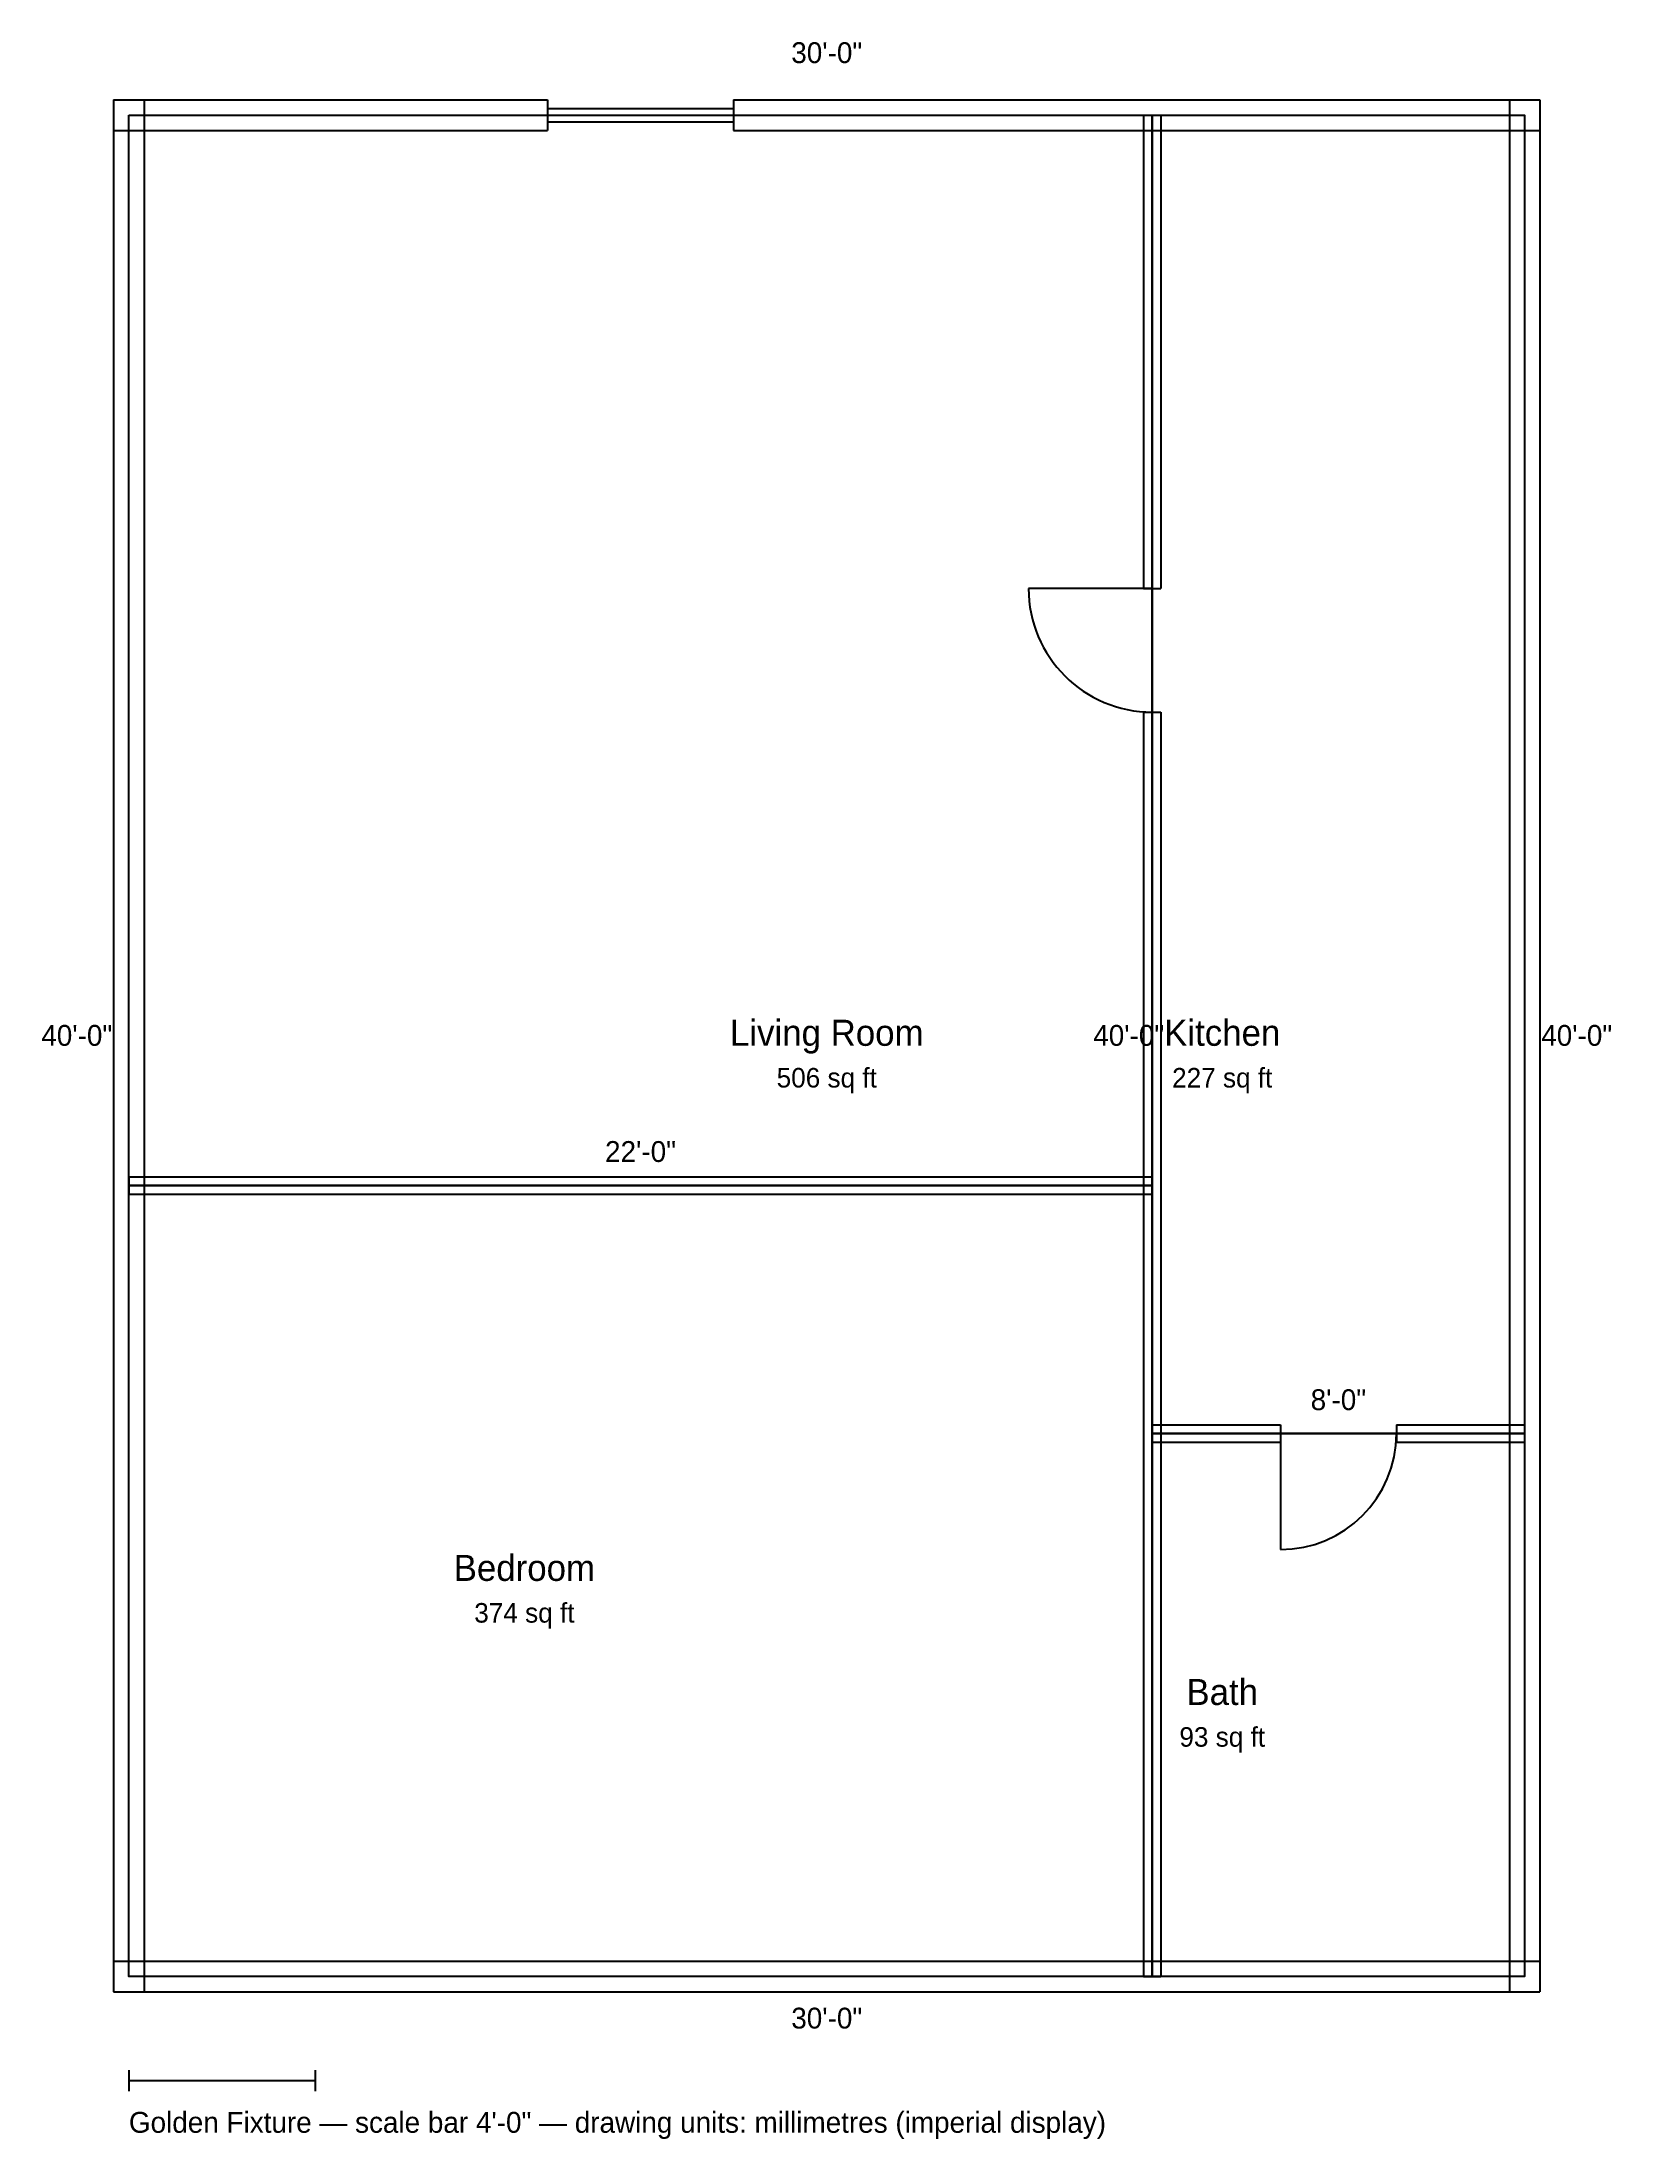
# Model space of a CAD drawing. Header units: millimetres. Extents: x -570 to 9710, y -41 to 13696.
import ezdxf
from ezdxf.enums import TextEntityAlignment as Align

# ---------------------------------------------------------------- set-up
doc = ezdxf.new("R2010")
doc.units = ezdxf.units.MM
for name, color, linetype in [('DIMS', 6, 'CONTINUOUS'), ('DOORS', 3, 'CONTINUOUS'), ('ROOMS', 8, 'CONTINUOUS'), ('TEXT', 7, 'CONTINUOUS'), ('WALLS', 7, 'CONTINUOUS'), ('WINDOWS', 5, 'CONTINUOUS')]:
    doc.layers.add(name, color=color, linetype=linetype)

msp = doc.modelspace()

# ---------------------------------------------------------------- linework, layer by layer
at = {"layer": 'DIMS'}
for p, q in [((0, 409.6512), (0, 273.1008)), ((0, 341.376), (1219.2, 341.376)), ((1219.2, 409.6512), (1219.2, 273.1008))]:
    msp.add_line(p, q, dxfattribs=at)
at = {"layer": 'DOORS'}
for p, q in [((6704, 10115.928), (5894, 10115.928)), ((7544, 4580.128), (7544, 3820.128))]:
    msp.add_line(p, q, dxfattribs=at)
for centre, radius, start, end in [((6704, 10115.928), 810, 180, 270), ((7544, 4580.128), 760, 270, 0)]:
    msp.add_arc(centre, radius, start, end, dxfattribs=at)
at = {"layer": 'ROOMS'}
for points in [[(0, 13216.128), (6704, 13216.128), (6704, 6205.728), (0, 6205.728)], [(6704, 13216.128), (9144, 13216.128), (9144, 4580.128), (6704, 4580.128), (6704, 6205.728)], [(0, 6205.728), (6704, 6205.728), (6704, 4580.128), (6704, 1024.128), (0, 1024.128)], [(6704, 4580.128), (9144, 4580.128), (9144, 1024.128), (6704, 1024.128)]]:
    msp.add_lwpolyline(points, close=True, dxfattribs=at)
at = {"layer": 'WALLS'}
for p, q in [((-100, 13316.128), (-100, 924.128)), ((-100, 13316.128), (100, 13316.128)), ((-100, 13316.128), (2742, 13316.128)), ((-100, 13316.128), (-100, 13116.128)), ((100, 13316.128), (100, 924.128)), ((2742, 13316.128), (2742, 13116.128)), ((3962, 13316.128), (9244, 13316.128)), ((3962, 13316.128), (3962, 13116.128)), ((6647, 13216.128), (6647, 10115.928)), ((6647, 13216.128), (6761, 13216.128)), ((6761, 13216.128), (6761, 10115.928)), ((9044, 13316.128), (9044, 924.128)), ((9044, 13316.128), (9244, 13316.128)), ((9244, 13316.128), (9244, 924.128)), ((9244, 13316.128), (9244, 13116.128)), ((-100, 13116.128), (2742, 13116.128)), ((3962, 13116.128), (9244, 13116.128)), ((6647, 10115.928), (6761, 10115.928)), ((6647, 9305.928), (6647, 1024.128)), ((6647, 9305.928), (6761, 9305.928)), ((6761, 9305.928), (6761, 1024.128)), ((0, 6262.728), (6704, 6262.728)), ((0, 6262.728), (0, 6148.728)), ((6704, 6262.728), (6704, 6148.728)), ((0, 6148.728), (6704, 6148.728)), ((6704, 4637.128), (7544, 4637.128)), ((6704, 4637.128), (6704, 4523.128)), ((7544, 4637.128), (7544, 4523.128)), ((8304, 4637.128), (9144, 4637.128)), ((8304, 4637.128), (8304, 4523.128)), ((9144, 4637.128), (9144, 4523.128)), ((6704, 4523.128), (7544, 4523.128)), ((8304, 4523.128), (9144, 4523.128)), ((-100, 1124.128), (9244, 1124.128)), ((-100, 1124.128), (-100, 924.128)), ((9244, 1124.128), (9244, 924.128)), ((6647, 1024.128), (6761, 1024.128)), ((-100, 924.128), (100, 924.128)), ((-100, 924.128), (9244, 924.128)), ((9044, 924.128), (9244, 924.128))]:
    msp.add_line(p, q, dxfattribs=at)
at = {"layer": 'WINDOWS'}
for p, q in [((2742, 13260.128), (3962, 13260.128)), ((2742, 13172.128), (3962, 13172.128))]:
    msp.add_line(p, q, dxfattribs=at)

# ---------------------------------------------------------------- texts
at = {"layer": 'DIMS'}
for s, p in [('30\'-0"', (4572, 13557.504)), ('40\'-0"', (-341.376, 7120.128)), ('40\'-0"', (6550.3808, 7120.128)), ('40\'-0"', (9485.376, 7120.128)), ('22\'-0"', (3352, 6359.3472)), ('8\'-0"', (7924, 4733.7472)), ('30\'-0"', (4572, 682.752))]:
    msp.add_text(s, height=136.5504, dxfattribs=at).set_placement(p, align=Align.CENTER)
msp.add_text('Golden Fixture — scale bar 4\'-0" — drawing units: millimetres (imperial display)', height=136.5504, dxfattribs=at).set_placement((0, 0))
at = {"layer": 'TEXT'}
for s, height, p in [('Living Room', 170.688, (4572, 7120.128)), ('Kitchen', 170.688, (7162.8, 7120.128)), ('506 sq ft', 128.016, (4572, 6847.0272)), ('227 sq ft', 128.016, (7162.8, 6847.0272)), ('Bedroom', 170.688, (2590.8, 3614.928)), ('374 sq ft', 128.016, (2590.8, 3341.8272)), ('Bath', 170.688, (7162.8, 2802.128)), ('93 sq ft', 128.016, (7162.8, 2529.0272))]:
    msp.add_text(s, height=height, dxfattribs=at).set_placement(p, align=Align.CENTER)

doc.saveas('drawing.dxf')
